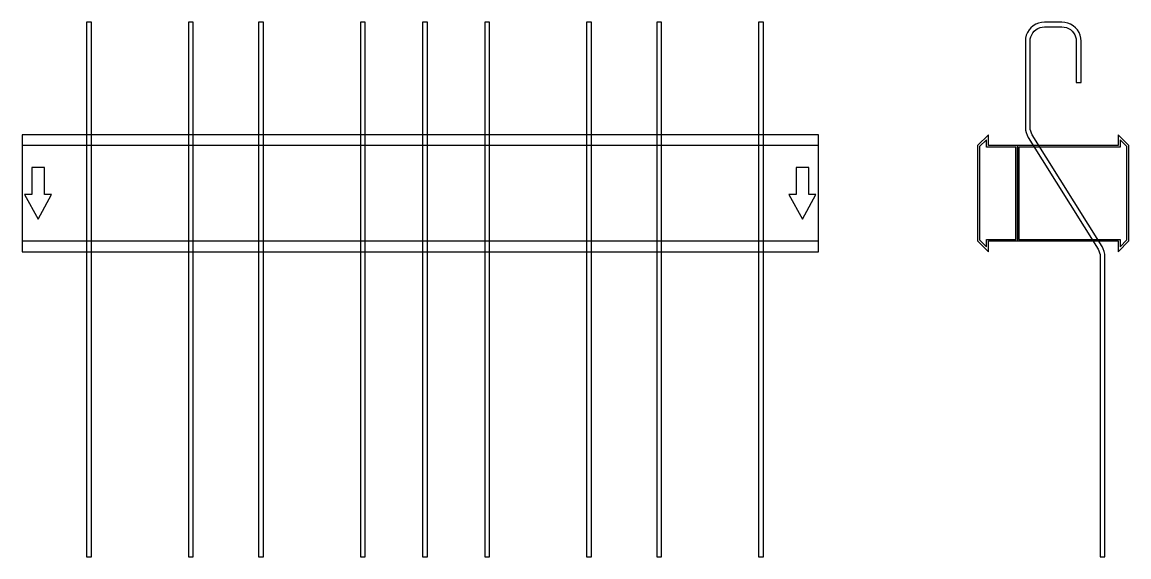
# Model space of a CAD drawing. Extents: x 0 to 1390, y -457 to 215.
import ezdxf

# ---------------------------------------------------------------- set-up
doc = ezdxf.new("R2010")
doc.units = 0
doc.layers.add('Halfen', color=7, linetype='CONTINUOUS')

msp = doc.modelspace()

# ---------------------------------------------------------------- linework, layer by layer
at = {"layer": 'Halfen', "color": 7}
for points in [[(87, -456.927), (87, 214.971), (81, 214.971), (81, -456.927)], [(215, -456.927), (215, 214.971), (209, 214.971), (209, -456.927)], [(303, -456.927), (303, 214.971), (297, 214.971), (297, -456.927)], [(431, -456.927), (431, 214.971), (425, 214.971), (425, -456.927)], [(509, -456.927), (509, 214.971), (503, 214.971), (503, -456.927)], [(587, -456.927), (587, 214.971), (581, 214.971), (581, -456.927)], [(715, -456.927), (715, 214.971), (709, 214.971), (709, -456.927)], [(803, -456.927), (803, 214.971), (797, 214.971), (797, -456.927)], [(931, -456.927), (931, 214.971), (925, 214.971), (925, -456.927)], [(1360, -456.927), (1360, -79.715), (1359.766, -76.375), (1359.07, -73.1), (1357.925, -69.953), (1356.353, -66.997), (1268.735, 73.221), (1267.556, 75.438), (1266.697, 77.798), (1266.175, 80.255), (1266, 82.76), (1266, 190.971), (1266.222, 193.787), (1266.881, 196.534), (1267.962, 199.143), (1269.438, 201.551), (1271.272, 203.699), (1273.42, 205.534), (1275.828, 207.009), (1278.438, 208.09), (1281.184, 208.75), (1284, 208.971), (1306, 208.971), (1308.816, 208.75), (1311.562, 208.09), (1314.172, 207.009), (1316.58, 205.534), (1318.728, 203.699), (1320.562, 201.551), (1322.038, 199.143), (1323.119, 196.534), (1323.778, 193.787), (1324, 190.971), (1324, 138.971), (1330, 138.971), (1330, 190.971), (1329.705, 194.726), (1328.825, 198.388), (1327.384, 201.867), (1325.416, 205.078), (1322.971, 207.942), (1320.107, 210.388), (1316.896, 212.355), (1313.416, 213.797), (1309.754, 214.676), (1306, 214.971), (1284, 214.971), (1280.246, 214.676), (1276.584, 213.797), (1273.104, 212.355), (1269.893, 210.388), (1267.029, 207.942), (1264.584, 205.078), (1262.616, 201.867), (1261.175, 198.388), (1260.295, 194.726), (1260, 190.971), (1260, 82.76), (1260.234, 79.419), (1260.93, 76.144), (1262.075, 72.998), (1263.647, 70.042), (1351.265, -70.177), (1352.444, -72.394), (1353.303, -74.754), (1353.825, -77.21), (1354, -79.715), (1354, -456.927)], [(0, -73.5), (1000, -73.5), (1000, 73.5), (0, 73.5)], [(1250, -60), (1250, 60), (1213.5, 60), (1213.5, 73.5), (1200, 60), (1200, -60), (1213.5, -73.5), (1213.5, -60)], [(1390, -60), (1390, 60), (1376.5, 73.5), (1376.5, 60), (1250, 60), (1250, -60), (1376.5, -60), (1376.5, -73.5)], [(0, -60), (1000, -60), (1000, 60), (0, 60)], [(1248, -58), (1248, 58), (1211, 58), (1211, 67.25), (1202.5, 58.75), (1202.5, -58.75), (1211, -67.25), (1211, -58)], [(1387.5, -58.75), (1387.5, 58.75), (1379, 67.25), (1379, 58), (1252, 58), (1252, -58), (1379, -58), (1379, -67.25)], [(20, -32.5), (37, -1.5), (28, -1.5), (28, 32.5), (12, 32.5), (12, -1.5), (3, -1.5)], [(980, -32.5), (997, -1.5), (988, -1.5), (988, 32.5), (972, 32.5), (972, -1.5), (963, -1.5)]]:
    msp.add_lwpolyline(points, close=True, dxfattribs=at)

doc.saveas('drawing.dxf')
